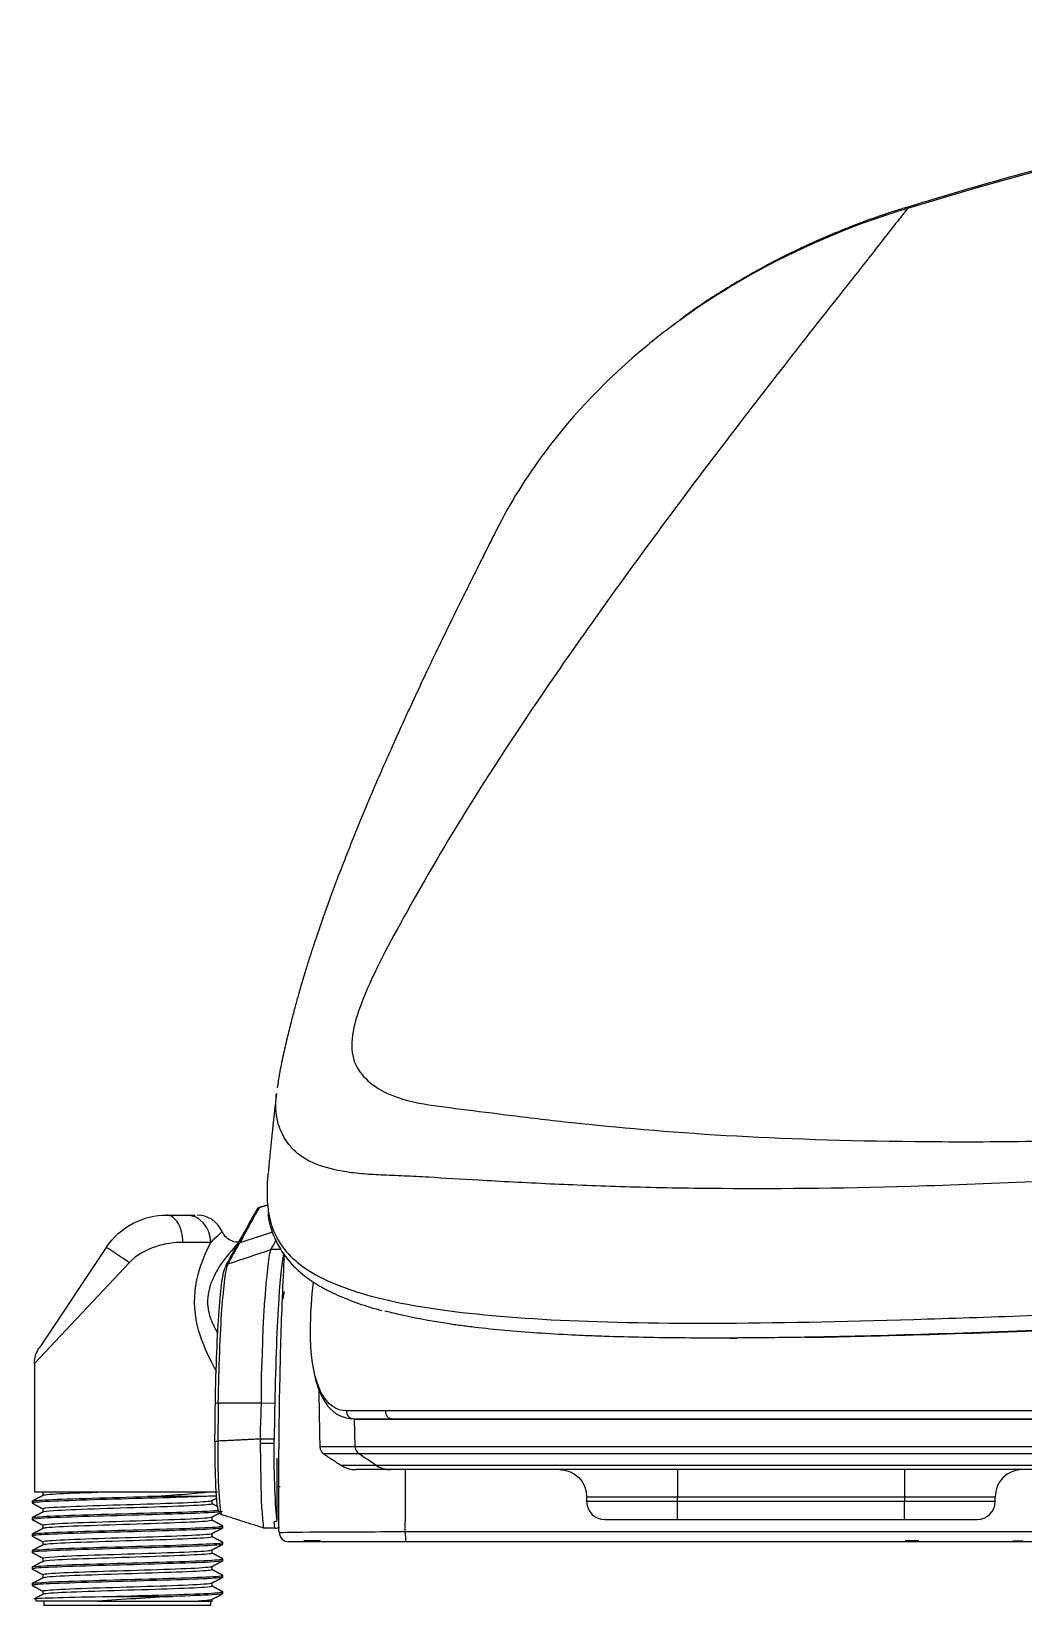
# Model space of a CAD drawing. Header units: millimetres. Extents: x 28 to 2363, y 8 to 1657.
# Drawn here: x 992.5 to 1101.8, y 534.2 to 707.5 of the extents above; entities that cross this region are included whole.
import ezdxf

# ---------------------------------------------------------------- set-up
doc = ezdxf.new("R2010")
doc.units = ezdxf.units.MM
doc.layers.add('1LINE', color=7, linetype='CONTINUOUS')

msp = doc.modelspace()

# ---------------------------------------------------------------- linework, layer by layer
at = {"layer": '1LINE'}
for p, q in [((1007.4, 577.15), (1009.57, 577.15)), ((1012.25, 574.15), (1009.18, 574.15)), ((1015.32, 574.15), (1015.3, 574.15)), ((1000.74, 573.59), (993.34, 562.49)), ((1019.96, 573.36), (1018.88, 573.35)), ((992.83, 560.82), (1003.3, 571.93)), ((1052.05, 563.94), (1052.05, 563.94)), ((1070, 563.61), (1070, 563.61)), ((1070.24, 563.61), (1070.24, 563.61)), ((992.83, 560.82), (992.83, 546.65)), ((1017.8, 556.45), (1019.31, 556.46)), ((1028.15, 551.67), (1028.09, 554.67)), ((1017.72, 552.04), (1019.24, 552.04)), ((1063.67, 549.12), (1063.67, 546.12)), ((1088.67, 549.12), (1088.67, 546.12)), ((1013, 546.65), (992.83, 546.65)), ((993.77, 546.63), (993.77, 546.27)), ((1011.34, 546.15), (1005.28, 546.15)), ((1019.58, 547.25), (1019.91, 547.25)), ((1053.67, 546.12), (1053.67, 545.62)), ((1053.67, 546.12), (1063.67, 546.12)), ((1063.67, 545.62), (1063.67, 546.12)), ((1063.67, 546.12), (1088.67, 546.12)), ((1088.67, 546.12), (1098.67, 546.12)), ((1088.67, 546.12), (1088.67, 545.62)), ((1098.67, 545.62), (1098.67, 546.12)), ((992.58, 545.64), (992.58, 545.44)), ((993.77, 544.82), (993.77, 544.45)), ((1012.4, 545.35), (1012.4, 545.72)), ((1063.67, 545.62), (1053.67, 545.62)), ((1063.67, 543.62), (1063.67, 545.62)), ((1088.67, 545.62), (1063.67, 545.62)), ((1088.67, 543.62), (1088.67, 545.62)), ((1098.67, 545.62), (1088.67, 545.62)), ((992.58, 543.83), (992.58, 543.62)), ((993.77, 543.01), (993.77, 542.64)), ((1012.4, 543.54), (1012.4, 543.9)), ((1013.58, 542.72), (1013.58, 542.92)), ((1055.67, 543.62), (1063.67, 543.62)), ((1063.67, 543.62), (1088.67, 543.62)), ((1088.67, 543.62), (1096.67, 543.62)), ((992.58, 542.01), (992.58, 541.81)), ((993.77, 541.19), (993.77, 540.83)), ((1012.4, 541.72), (1012.4, 542.09)), ((1013.58, 540.9), (1013.58, 541.11)), ((1024.36, 541.28), (1022.51, 541.28)), ((1090.25, 541.28), (1088.76, 541.28)), ((1088.94, 541.28), (1089.87, 541.28)), ((1089.17, 541.28), (1089.53, 541.28)), ((992.58, 540.2), (992.58, 539.99)), ((993.77, 539.38), (993.77, 539.01)), ((1012.4, 539.91), (1012.4, 540.28)), ((1013.58, 539.09), (1013.58, 539.29)), ((992.58, 538.39), (992.58, 538.18)), ((993.77, 537.56), (993.77, 537.2)), ((1012.4, 538.09), (1012.4, 538.46)), ((1013.58, 537.27), (1013.58, 537.48)), ((992.58, 536.57), (992.58, 536.37)), ((993.77, 535.75), (993.77, 535.38)), ((1012.4, 536.28), (1012.4, 536.65)), ((992.91, 534.83), (993.08, 534.65)), ((999.83, 534.65), (993.08, 534.65)), ((993.88, 534.65), (993.88, 534.15)), ((1012.28, 534.15), (993.88, 534.15)), ((1001.14, 535.15), (1008.1, 535.15)), ((1010.46, 534.65), (1012.4, 534.65)), ((1012.28, 534.15), (1012.28, 534.65)), ((1012.4, 534.65), (1012.4, 534.83)), ((1013.58, 535.46), (1013.58, 535.66))]:
    msp.add_line(p, q, dxfattribs=at)
at = {"layer": '1LINE', "extrusion": (0, 0, -1)}
for centre, start, end in [((-995.83, 560.82), 0.586, 33.6901), ((-1050.67, 546.12), 90, 180)]:
    msp.add_arc(centre, 3, start, end, dxfattribs=at)
at = {"layer": '1LINE'}
for centre, radius, start, end in [((1101.67, 546.12), 3, 90, 180), ((1055.67, 545.62), 2, 180, 270), ((1096.67, 545.62), 2, 270, 0)]:
    msp.add_arc(centre, radius, start, end, dxfattribs=at)
for centre, major_axis, ratio, start_param, end_param in [((1007.4, 574.15), (0, -3), 0.595081, 1.570796, 3.141593), ((1009.57, 574.15), (0, 3), 0.894474, 4.712389, 6.283185), ((1010.75, 574.15), (0, -3), 0.999989, 1.977415, 3.141794), ((1003.24, 571.93), (2.5, -1.66), 0.011791, 1.553111, 3.141593), ((1028.01, 555.52), (0, -0.8), 0.9928, 4.615738, 6.283185), ((1032.28, 555.52), (0, -0.8), 0.982624, 4.61393, 6.283185), ((1029.14, 551.69), (0, -1), 0.992789, 4.729842, 5.697303), ((1029.14, 551.69), (0, -1), 0.992773, 4.729842, 5.697303), ((1028.24, 552.12), (0, -3), 0.999997, 5.711901, 6.283845), ((1020.83, 542.18), (0, -1), 0.998577, 4.702241, 6.283185), ((1033.76, 542.18), (0, -1), 0.07448, 4.605637, 6.283185)]:
    msp.add_ellipse(centre, major_axis=major_axis, ratio=ratio, start_param=start_param, end_param=end_param, dxfattribs=at)
for points, knots in [([(1218.67, 707.5), (1216.79, 707.52), (1210.91, 707.52), (1200.79, 707.23), (1188.51, 706.62), (1176.39, 705.63), (1164.53, 704.33), (1152.72, 702.71), (1140.79, 700.75), (1128.89, 698.45), (1117.03, 695.82), (1105.24, 692.85), (1095.89, 690.27), (1090.49, 688.61), (1088.98, 688.13)], [0, 0, 0, 0, 0.042692, 0.134019, 0.230806, 0.322887, 0.411154, 0.502679, 0.594541, 0.686652, 0.778916, 0.871257, 0.963827, 1, 1, 1, 1]), ([(1218.67, 707.41), (1196.7, 707.41), (1174.78, 705.8), (1131.38, 699.29), (1110.03, 694.43), (1089.01, 688.03)], [0, 0, 0, 0, 0.5, 0.5, 1, 1, 1, 1]), ([(1089.01, 688.02), (1088.02, 686.76), (1085.79, 683.9), (1081.05, 677.89), (1072.46, 666.98), (1061.23, 652.2), (1049.73, 636.14), (1040.45, 622.04), (1033.55, 610.18), (1028.51, 600.64), (1027.24, 595.01), (1029.18, 592.09), (1031.54, 590.47), (1035.03, 589.4), (1039.69, 588.87), (1045.28, 588.13), (1054.24, 587.07), (1068.04, 585.82), (1085.71, 585.22), (1099.86, 585.23), (1108.58, 585.38), (1117.62, 585.52), (1129.72, 585.6), (1145.69, 585.61), (1159.98, 585.57), (1171.88, 585.52), (1182.03, 585.47), (1193.39, 585.42), (1205.96, 585.38), (1214.43, 585.37), (1218.67, 585.37)], [0, 0, 0, 0, 0.012507, 0.028169, 0.059983, 0.123214, 0.185248, 0.247141, 0.309619, 0.372607, 0.435239, 0.466362, 0.497482, 0.528744, 0.560227, 0.591849, 0.622902, 0.686811, 0.748464, 0.7798, 0.795457, 0.811186, 0.842678, 0.873857, 0.905195, 0.921072, 0.936872, 0.957903, 0.978899, 1, 1, 1, 1]), ([(1089.01, 688.02), (1083.73, 686.44), (1078.61, 684.35), (1070.36, 680.01), (1067.05, 677.97), (1063.92, 675.7)], [0, 0, 0, 0, 0.585039, 0.585039, 1, 1, 1, 1]), ([(1088.97, 688.16), (1088.53, 688.03), (1086.52, 687.41), (1082.89, 686.12), (1078.19, 684.14), (1073.57, 681.86), (1069.17, 679.32), (1065.98, 677.28), (1064.31, 676.02), (1063.98, 675.76)], [0, 0, 0, 0, 0.048703, 0.224712, 0.41034, 0.593876, 0.775114, 0.954006, 1, 1, 1, 1]), ([(1063.92, 675.7), (1062.64, 674.77), (1061.4, 673.8), (1056.02, 669.35), (1052.26, 665.47), (1047.01, 658.45), (1045.21, 655.56), (1043.7, 652.55)], [0, 0, 0, 0, 0.149413, 0.149413, 0.663366, 0.663366, 1, 1, 1, 1]), ([(1043.7, 652.54), (1043.62, 652.39), (1043.22, 651.59), (1042.55, 650.26), (1041.75, 648.66), (1041.08, 647.32), (1040.5, 646.15), (1039.95, 645.05), (1039.42, 643.98), (1038.9, 642.92), (1038.21, 641.5), (1037.3, 639.64), (1036.15, 637.23), (1034.93, 634.65), (1033.68, 631.94), (1032.41, 629.14), (1031.1, 626.2), (1029.79, 623.15), (1028.53, 620.14), (1027.37, 617.23), (1026.33, 614.57), (1025.44, 612.19), (1024.71, 610.14), (1024.1, 608.4), (1023.6, 606.91), (1023.16, 605.57), (1022.79, 604.4), (1022.46, 603.33), (1022.17, 602.33), (1021.86, 601.25), (1021.49, 599.9), (1021.08, 598.33), (1020.64, 596.55), (1020.2, 594.64), (1019.83, 592.8), (1019.66, 591.67), (1019.59, 591.16)], [0, 0, 0, 0, 0.005482, 0.029574, 0.049309, 0.064704, 0.078228, 0.091566, 0.104718, 0.117684, 0.130464, 0.157067, 0.186974, 0.220933, 0.254572, 0.291289, 0.331029, 0.37375, 0.419185, 0.462711, 0.507073, 0.547216, 0.583211, 0.6151, 0.642893, 0.667477, 0.69276, 0.713389, 0.734727, 0.757836, 0.786445, 0.820884, 0.86038, 0.905537, 0.956417, 1, 1, 1, 1]), ([(1218.67, 583.58), (1214.86, 583.51), (1207.5, 583.36), (1196.91, 583.17), (1185.19, 582.97), (1171.59, 582.74), (1155.8, 582.45), (1137.9, 582.08), (1123.14, 581.66), (1111.54, 581.23), (1101.21, 580.73), (1085.52, 580.11), (1070.28, 579.98), (1057.78, 580.24), (1049.23, 580.58), (1042.07, 580.97), (1036.96, 581.28), (1033.49, 581.47), (1031.03, 581.56), (1028.73, 581.69), (1024.72, 582.22), (1022.07, 583.39), (1020.59, 585.28), (1019.86, 586.53), (1019.43, 588.03), (1019.41, 589.3), (1019.45, 589.9)], [0, 0, 0, 0, 0.029364, 0.056748, 0.082147, 0.120994, 0.164677, 0.211389, 0.274185, 0.301774, 0.329165, 0.383973, 0.480334, 0.528494, 0.576325, 0.629044, 0.671738, 0.695358, 0.719611, 0.742217, 0.768122, 0.864434, 0.888503, 0.912604, 0.960978, 1, 1, 1, 1]), ([(1019.45, 589.9), (1019.45, 590.05), (1019.47, 590.26), (1019.49, 590.48), (1019.5, 590.54)], [0, 0, 0, 0, 0.703111, 1, 1, 1, 1]), ([(1017.6, 577.99), (1017.58, 577.95), (1017.56, 577.91), (1017.46, 577.73), (1017.37, 577.58), (1016.97, 576.85), (1016.64, 576.26), (1016.03, 575.15), (1015.74, 574.63), (1015.45, 574.11)], [0, 0, 0, 0, 0.028487, 0.028487, 0.142435, 0.142435, 0.598226, 0.598226, 1, 1, 1, 1]), ([(1017.6, 577.99), (1017.57, 577.98), (1017.55, 577.97), (1017.48, 577.93), (1017.43, 577.9), (1017.36, 577.83), (1017.34, 577.79), (1017.32, 577.76)], [0, 0, 0, 0, 0.199255, 0.199255, 0.647272, 0.647272, 1, 1, 1, 1]), ([(1018.56, 577.31), (1018.58, 577.07), (1018.7, 576.24), (1019.14, 574.91), (1019.93, 573.31), (1020.99, 571.89), (1022.35, 570.6), (1023.96, 569.48), (1025.9, 568.45), (1028.2, 567.53), (1029.94, 566.94), (1031, 566.69), (1031.1, 566.66)], [0, 0, 0, 0, 0.048667, 0.170904, 0.287382, 0.410729, 0.518869, 0.632799, 0.750599, 0.869874, 0.988669, 1, 1, 1, 1]), ([(1018.59, 577.68), (1018.59, 577.65), (1018.59, 577.61), (1018.86, 575.86), (1019.52, 574.3), (1022.03, 571.56), (1023.87, 570.38), (1031.46, 567.4), (1039.28, 566.19), (1055.02, 565.36), (1060.95, 565.24), (1074.35, 565.27), (1081.71, 565.42), (1093.73, 565.79), (1097.9, 565.93), (1106.6, 566.26), (1111.11, 566.44), (1125.41, 567.01), (1135.86, 567.42), (1158.22, 568.13), (1170.05, 568.43), (1194.01, 568.85), (1206.22, 568.96), (1218.67, 568.96)], [0, 0, 0, 0, 0.001772, 0.001772, 0.101595, 0.101595, 0.201417, 0.201417, 0.401063, 0.401063, 0.500886, 0.500886, 0.600709, 0.600709, 0.65062, 0.65062, 0.700532, 0.700532, 0.800354, 0.800354, 0.900177, 0.900177, 1, 1, 1, 1]), ([(1000.74, 573.59), (1001.49, 574.72), (1002.53, 575.64), (1004.87, 576.86), (1006.17, 577.15), (1007.4, 577.15)], [0, 0, 0, 0, 0.5, 0.5, 1, 1, 1, 1]), ([(1009.18, 574.15), (1008.26, 574.15), (1007.22, 574.02), (1005.14, 573.33), (1004.1, 572.77), (1003.3, 571.93)], [0, 0, 0, 0, 0.5, 0.5, 1, 1, 1, 1]), ([(1012.89, 559.94), (1012.73, 560.23), (1012.54, 560.58), (1011.78, 562.09), (1011.15, 563.49), (1010.4, 566.64), (1010.38, 568.41), (1011.07, 571.61), (1011.7, 573.04), (1012.25, 574.15)], [0, 0, 0, 0, 0.109726, 0.109726, 0.406484, 0.406484, 0.703242, 0.703242, 1, 1, 1, 1]), ([(1015.33, 574.15), (1015.33, 574.15), (1015.33, 574.15), (1015.3, 574.12), (1015.1, 573.89), (1014.15, 572.8), (1013.12, 571.6), (1012.1, 569.25), (1011.87, 568.34), (1011.95, 566.53), (1012.24, 565.66), (1012.74, 564.64), (1012.88, 564.39), (1013.02, 564.15)], [0, 0, 0, 0, 0.014921, 0.014921, 0.199056, 0.199056, 0.567327, 0.567327, 0.751463, 0.751463, 0.935599, 0.935599, 1, 1, 1, 1]), ([(1015.3, 574.18), (1015.19, 574.17), (1014.85, 574.17), (1014.27, 574.41), (1013.77, 574.85), (1013.58, 575.21), (1013.52, 575.34)], [0, 0, 0, 0, 0.14281, 0.459713, 0.807847, 1, 1, 1, 1]), ([(1018.88, 573.35), (1018.75, 573.1), (1018.65, 572.49), (1018.44, 570.67), (1018.32, 569.43), (1018.14, 567.19), (1018.08, 566.38), (1018, 564.65), (1017.97, 563.72), (1017.92, 561.76), (1017.87, 560.75), (1017.79, 558.66), (1017.81, 557.57), (1017.8, 556.45)], [0, 0, 0, 0, 0.25, 0.25, 0.5, 0.5, 0.625, 0.625, 0.75, 0.75, 0.875, 0.875, 1, 1, 1, 1]), ([(1020.3, 573), (1020.11, 572.19), (1019.91, 570.44), (1019.55, 564.95), (1019.4, 560.91), (1019.31, 556.46)], [0, 0, 0, 0, 0.457321, 0.457321, 1, 1, 1, 1]), ([(1020.35, 572.82), (1020.26, 571.23), (1020.04, 566.46), (1019.8, 558.08), (1019.71, 549.51), (1019.71, 544.14), (1019.72, 542.36)], [0, 0, 0, 0, 0.156845, 0.471573, 0.825539, 1, 1, 1, 1]), ([(1012.77, 556.45), (1012.84, 560.42), (1012.98, 563.97), (1013.37, 569.25), (1013.61, 570.93), (1013.86, 571.38)], [0, 0, 0, 0, 0.5, 0.5, 1, 1, 1, 1]), ([(1013.09, 556.45), (1013.16, 560.39), (1013.3, 564.03), (1013.69, 569.47), (1013.92, 571.23), (1014.17, 571.79)], [0, 0, 0, 0, 0.5, 0.5, 1, 1, 1, 1]), ([(1014.21, 571.86), (1014.15, 571.84), (1014.09, 571.81), (1014, 571.74), (1013.97, 571.69), (1013.91, 571.6), (1013.89, 571.55), (1013.87, 571.46), (1013.86, 571.42), (1013.86, 571.38)], [0, 0, 0, 0, 0.293377, 0.293377, 0.560343, 0.560343, 0.827309, 0.827309, 1, 1, 1, 1]), ([(1027.22, 555.6), (1024.93, 555.6), (1023.39, 558.25), (1023.21, 565.38), (1023.31, 567.4), (1023.57, 569.68)], [0, 0, 0, 0, 0.754041, 0.754041, 1, 1, 1, 1]), ([(1218.67, 567.3), (1211.06, 567.3), (1203.49, 567.26), (1188.43, 567.1), (1180.96, 566.97), (1159.22, 566.5), (1145.47, 566.07), (1119.88, 565.12), (1108.49, 564.62), (1092.89, 564.07), (1087.94, 563.92), (1080.92, 563.75), (1078.64, 563.71), (1075.33, 563.66), (1074.24, 563.65), (1072.63, 563.63), (1072.1, 563.63), (1071.31, 563.62), (1071.05, 563.62), (1070.52, 563.62), (1070.23, 563.62), (1070, 563.61)], [0, 0, 0, 0, 0.125, 0.125, 0.25, 0.25, 0.5, 0.5, 0.75, 0.75, 0.875, 0.875, 0.9375, 0.9375, 0.96875, 0.96875, 0.984375, 0.984375, 0.992187, 0.992187, 1, 1, 1, 1]), ([(1077.74, 563.69), (1079.59, 563.72), (1081.48, 563.76), (1088.06, 563.91), (1092.96, 564.05), (1108.43, 564.59), (1119.83, 565.09), (1138.99, 565.8), (1145.73, 566.03), (1159.55, 566.44), (1166.61, 566.63), (1181.03, 566.93), (1188.39, 567.06), (1203.42, 567.22), (1211.05, 567.27), (1218.67, 567.27)], [0, 0, 0, 0, 0.056222, 0.056222, 0.191048, 0.191048, 0.460698, 0.460698, 0.595524, 0.595524, 0.730349, 0.730349, 0.865175, 0.865175, 1, 1, 1, 1]), ([(1038.33, 565.2), (1036.35, 565.49), (1034.55, 565.84), (1032.4, 566.34), (1031.91, 566.46), (1031.44, 566.59)], [0, 0, 0, 0, 0.764796, 0.764796, 1, 1, 1, 1]), ([(1052.05, 563.94), (1049.43, 564.07), (1046.97, 564.24), (1043.55, 564.55), (1042.45, 564.66), (1040.86, 564.85), (1040.34, 564.92), (1039.57, 565.02), (1039.32, 565.05), (1038.82, 565.12), (1038.61, 565.16), (1038.33, 565.2)], [0, 0, 0, 0, 0.5, 0.5, 0.75, 0.75, 0.875, 0.875, 0.9375, 0.9375, 1, 1, 1, 1]), ([(1070, 563.61), (1066.66, 563.6), (1063.5, 563.62), (1059.01, 563.7), (1057.56, 563.73), (1055.44, 563.8), (1054.75, 563.83), (1053.72, 563.87), (1053.39, 563.88), (1052.71, 563.91), (1052.34, 563.93), (1052.05, 563.94)], [0, 0, 0, 0, 0.5, 0.5, 0.75, 0.75, 0.875, 0.875, 0.9375, 0.9375, 1, 1, 1, 1]), ([(1023.73, 559.32), (1023.74, 559.3), (1023.8, 559), (1023.97, 558.46), (1024.21, 557.78), (1024.47, 557.22), (1024.77, 556.67), (1025.07, 556.23), (1025.38, 555.88), (1025.63, 555.64), (1025.87, 555.44), (1026.11, 555.27), (1026.4, 555.1), (1026.76, 554.94), (1027.25, 554.79), (1027.64, 554.74), (1027.86, 554.74)], [0, 0, 0, 0, 0.009075, 0.104735, 0.205219, 0.284579, 0.35809, 0.461913, 0.520921, 0.574251, 0.623232, 0.670675, 0.718061, 0.785364, 0.879261, 1, 1, 1, 1]), ([(1017.8, 556.45), (1017.8, 556.33), (1017.8, 556.18), (1017.79, 555.86), (1017.79, 555.75), (1017.79, 555.59), (1017.79, 555.54), (1017.78, 555.42), (1017.78, 555.33), (1017.78, 555.16), (1017.77, 555.09), (1017.76, 554.88), (1017.76, 554.76), (1017.75, 554.59), (1017.75, 554.55), (1017.74, 554.43), (1017.74, 554.33), (1017.73, 554.21), (1017.73, 554.17), (1017.73, 554.08), (1017.73, 554.02), (1017.72, 553.96), (1017.72, 553.95), (1017.72, 553.86), (1017.72, 553.8), (1017.71, 553.62), (1017.71, 553.56), (1017.71, 553.42), (1017.71, 553.33), (1017.71, 553.17), (1017.71, 553.1), (1017.71, 552.78), (1017.72, 552.54), (1017.73, 552.49)], [0, 0, 0, 0, 0.125, 0.125, 0.1875, 0.1875, 0.25, 0.25, 0.3125, 0.3125, 0.375, 0.375, 0.4375, 0.4375, 0.5, 0.5, 0.5625, 0.5625, 0.59375, 0.59375, 0.625, 0.625, 0.65625, 0.65625, 0.6875, 0.6875, 0.75, 0.75, 0.8125, 0.8125, 0.875, 0.875, 1, 1, 1, 1]), ([(1019.31, 556.46), (1019.3, 556.09), (1019.29, 555.72), (1019.28, 554.98), (1019.28, 554.61), (1019.26, 553.65), (1019.25, 553.07), (1019.25, 552.49)], [0, 0, 0, 0, 0.282283, 0.282283, 0.564532, 0.564532, 1, 1, 1, 1]), ([(1218.67, 555.61), (1212.66, 555.61), (1206.62, 555.61), (1194.61, 555.61), (1188.61, 555.61), (1176.64, 555.61), (1170.61, 555.61), (1158.89, 555.61), (1153.21, 555.61), (1142.2, 555.61), (1136.88, 555.61), (1126.64, 555.61), (1121.7, 555.61), (1107.64, 555.61), (1099.2, 555.61), (1083.99, 555.6), (1077.14, 555.6), (1064.5, 555.6), (1058.75, 555.6), (1043.51, 555.6), (1036.11, 555.6), (1031.5, 555.6)], [0, 0, 0, 0, 0.0625, 0.0625, 0.125, 0.125, 0.1875, 0.1875, 0.25, 0.25, 0.3125, 0.3125, 0.375, 0.375, 0.5, 0.5, 0.625, 0.625, 0.75, 0.75, 1, 1, 1, 1]), ([(1028.09, 554.67), (1028.09, 554.67), (1028.09, 554.67), (1028.5, 554.67), (1028.93, 554.67), (1029.84, 554.67), (1030.34, 554.67), (1031.42, 554.67), (1032.01, 554.67), (1033.29, 554.67), (1033.98, 554.67), (1035.47, 554.67), (1036.27, 554.67), (1037.96, 554.67), (1038.85, 554.67), (1041.69, 554.67), (1043.79, 554.67), (1048.38, 554.67), (1050.88, 554.67), (1056.3, 554.67), (1059.21, 554.67), (1063.12, 554.67), (1063.91, 554.67), (1065.52, 554.67), (1066.34, 554.67), (1068.82, 554.67), (1070.52, 554.67), (1074.01, 554.67), (1075.8, 554.67), (1079.46, 554.67), (1081.34, 554.67), (1087.09, 554.67), (1091.12, 554.67), (1097.52, 554.67), (1099.71, 554.67), (1103.11, 554.67), (1104.25, 554.67), (1106.59, 554.67), (1107.77, 554.67), (1113.74, 554.67), (1118.75, 554.67), (1126.66, 554.67), (1129.36, 554.67), (1133.53, 554.67), (1134.93, 554.67), (1137.79, 554.67), (1139.23, 554.67), (1142.16, 554.67), (1143.65, 554.67), (1145.9, 554.67), (1146.66, 554.67), (1148.18, 554.67), (1148.94, 554.67), (1152.76, 554.67), (1155.86, 554.67), (1162.12, 554.67), (1165.28, 554.67), (1171.67, 554.67), (1174.9, 554.67), (1181.43, 554.67), (1184.73, 554.67), (1189.74, 554.67), (1191.41, 554.67), (1193.94, 554.67), (1194.78, 554.67), (1196.48, 554.67), (1197.33, 554.67), (1201.58, 554.67), (1204.98, 554.67), (1211.82, 554.67), (1215.24, 554.67), (1218.67, 554.67)], [0, 0, 0, 0, 0.000002, 0.000002, 0.031252, 0.031252, 0.062502, 0.062502, 0.093752, 0.093752, 0.125002, 0.125002, 0.156252, 0.156252, 0.187502, 0.187502, 0.250002, 0.250002, 0.312502, 0.312502, 0.375001, 0.375001, 0.390626, 0.390626, 0.406251, 0.406251, 0.437501, 0.437501, 0.468751, 0.468751, 0.500001, 0.500001, 0.562501, 0.562501, 0.593751, 0.593751, 0.609376, 0.609376, 0.625001, 0.625001, 0.687501, 0.687501, 0.718751, 0.718751, 0.734376, 0.734376, 0.750001, 0.750001, 0.765626, 0.765626, 0.773438, 0.773438, 0.781251, 0.781251, 0.8125, 0.8125, 0.84375, 0.84375, 0.875, 0.875, 0.90625, 0.90625, 0.921875, 0.921875, 0.929688, 0.929688, 0.9375, 0.9375, 0.96875, 0.96875, 1, 1, 1, 1]), ([(1032.28, 554.72), (1032.78, 554.72), (1034.18, 554.72), (1036.63, 554.72), (1039.71, 554.72), (1045.96, 554.72), (1052.68, 554.72), (1058.85, 554.72), (1058.85, 554.72), (1058.85, 554.72), (1058.85, 554.72), (1058.86, 554.72), (1058.86, 554.72), (1058.87, 554.72), (1058.88, 554.72), (1058.91, 554.72), (1058.98, 554.72), (1059.11, 554.72), (1059.36, 554.72), (1059.87, 554.72), (1060.9, 554.72), (1063.01, 554.72), (1067.36, 554.72), (1076.64, 554.72), (1085.55, 554.72), (1091.98, 554.72), (1091.98, 554.72), (1091.98, 554.72), (1091.99, 554.72), (1091.99, 554.72), (1092, 554.72), (1092.01, 554.72), (1092.03, 554.72), (1092.09, 554.72), (1092.19, 554.72), (1092.39, 554.72), (1092.81, 554.72), (1093.64, 554.72), (1095.32, 554.72), (1098.76, 554.72), (1105.9, 554.72), (1116.9, 554.72), (1131.42, 554.72), (1147.29, 554.72), (1164.2, 554.72), (1176.02, 554.72), (1182.03, 554.72), (1182.03, 554.72), (1182.03, 554.72), (1182.04, 554.72), (1182.04, 554.72), (1182.05, 554.72), (1182.07, 554.72), (1182.11, 554.72), (1182.2, 554.72), (1182.36, 554.72), (1182.69, 554.72), (1183.34, 554.72), (1184.65, 554.72), (1187.28, 554.72), (1192.56, 554.72), (1201.63, 554.72), (1210.87, 554.72), (1217.05, 554.72), (1218.67, 554.72)], [0, 0, 0, 0, 0.026171, 0.073712, 0.106177, 0.142912, 0.285771, 0.285773, 0.285775, 0.285778, 0.285785, 0.285798, 0.285824, 0.285876, 0.285981, 0.286191, 0.28661, 0.287449, 0.289126, 0.292481, 0.299187, 0.312592, 0.339365, 0.392746, 0.499347, 0.499349, 0.499351, 0.499355, 0.499362, 0.499378, 0.499408, 0.499469, 0.499591, 0.499834, 0.500322, 0.501296, 0.503246, 0.507149, 0.514964, 0.530626, 0.562044, 0.625004, 0.687933, 0.750092, 0.812423, 0.875102, 0.875104, 0.875106, 0.87511, 0.875117, 0.875133, 0.875163, 0.875224, 0.875347, 0.875592, 0.876084, 0.87707, 0.879005, 0.882905, 0.8907, 0.906274, 0.937405, 0.983542, 1, 1, 1, 1]), ([(1012.72, 552.2), (1012.71, 551.88), (1012.71, 551.09), (1012.72, 549.81), (1012.74, 548.59), (1012.77, 547.92), (1012.78, 547.68)], [0, 0, 0, 0, 0.204247, 0.50019, 0.811801, 1, 1, 1, 1]), ([(1012.72, 552.2), (1012.73, 552.21), (1012.75, 552.24), (1012.94, 552.25), (1013.04, 552.26)], [0, 0, 0, 0, 0.500107, 1, 1, 1, 1]), ([(1013.04, 552.26), (1013.02, 550.25), (1013.06, 548.15), (1013.22, 545.11), (1013.34, 544.17), (1013.46, 544.19)], [0, 0, 0, 0, 0.5, 0.5, 1, 1, 1, 1]), ([(1017.72, 552.04), (1017.71, 550.87), (1017.74, 549.69), (1017.78, 547.46), (1017.79, 546.42), (1017.87, 544.68), (1017.94, 543.97), (1018.01, 543.23), (1018.02, 543.04), (1018.07, 542.78), (1018.05, 542.72), (1018.14, 542.69)], [0, 0, 0, 0, 0.25, 0.25, 0.5, 0.5, 0.75, 0.75, 0.875, 0.875, 1, 1, 1, 1]), ([(1017.73, 552.49), (1017.73, 552.45), (1017.73, 552.42), (1017.72, 552.34), (1017.72, 552.3), (1017.72, 552.19), (1017.72, 552.12), (1017.72, 552.04)], [0, 0, 0, 0, 0.251043, 0.251043, 0.502086, 0.502086, 1, 1, 1, 1]), ([(1019.25, 552.49), (1018.94, 552.49), (1018.64, 552.49), (1018.14, 552.49), (1017.93, 552.49), (1017.73, 552.49)], [0, 0, 0, 0, 0.595941, 0.595941, 1, 1, 1, 1]), ([(1019.56, 543.47), (1019.47, 544.2), (1019.39, 545.45), (1019.27, 548.51), (1019.23, 550.28), (1019.24, 552.04)], [0, 0, 0, 0, 0.5, 0.5, 1, 1, 1, 1]), ([(1019.24, 552.04), (1019.24, 552.08), (1019.24, 552.12), (1019.24, 552.19), (1019.24, 552.23), (1019.24, 552.34), (1019.25, 552.42), (1019.25, 552.49)], [0, 0, 0, 0, 0.250299, 0.250299, 0.500598, 0.500598, 1, 1, 1, 1]), ([(1024.28, 551.66), (1024.29, 551.53), (1024.33, 551.29), (1024.52, 551.01), (1024.69, 550.87), (1024.75, 550.84), (1024.76, 550.83)], [0, 0, 0, 0, 0.324098, 0.63733, 0.923092, 1, 1, 1, 1]), ([(1028.15, 551.67), (1029.77, 551.67), (1031.8, 551.67), (1037.83, 551.67), (1041.68, 551.67), (1055.68, 551.67), (1068.28, 551.67), (1091.4, 551.67), (1099.89, 551.67), (1118.9, 551.67), (1129.52, 551.67), (1152.89, 551.67), (1165.51, 551.67), (1185.08, 551.67), (1191.75, 551.67), (1205.15, 551.67), (1211.89, 551.67), (1218.67, 551.67)], [0, 0, 0, 0, 0.125, 0.125, 0.25, 0.25, 0.5, 0.5, 0.625, 0.625, 0.75, 0.75, 0.875, 0.875, 0.9375, 0.9375, 1, 1, 1, 1]), ([(1019.56, 543.47), (1019.56, 543.48), (1019.56, 543.5), (1019.57, 543.84), (1019.57, 544.18), (1019.57, 545.84), (1019.58, 547.17), (1019.58, 549.13), (1019.58, 549.75), (1019.59, 550.38)], [0, 0, 0, 0, 0.006475, 0.006475, 0.150937, 0.150937, 0.728785, 0.728785, 1, 1, 1, 1]), ([(1218.67, 550.86), (1211.9, 550.86), (1205.18, 550.86), (1191.8, 550.86), (1185.15, 550.86), (1165.61, 550.86), (1153.03, 550.86), (1129.71, 550.86), (1119.12, 550.86), (1100.16, 550.86), (1091.69, 550.86), (1068.62, 550.86), (1056.06, 550.86), (1042.09, 550.86), (1038.25, 550.86), (1032.23, 550.86), (1030.22, 550.86), (1028.59, 550.86)], [0, 0, 0, 0, 0.0625, 0.0625, 0.125, 0.125, 0.25, 0.25, 0.375, 0.375, 0.5, 0.5, 0.75, 0.75, 0.875, 0.875, 1, 1, 1, 1]), ([(1030.44, 549.62), (1032.05, 549.62), (1034.04, 549.62), (1040, 549.62), (1043.8, 549.62), (1057.62, 549.62), (1070.06, 549.62), (1092.9, 549.62), (1101.25, 549.62), (1120.07, 549.62), (1130.52, 549.62), (1153.56, 549.62), (1166.05, 549.62), (1191.94, 549.62), (1205.24, 549.62), (1218.67, 549.62)], [0, 0, 0, 0, 0.125, 0.125, 0.25, 0.25, 0.5, 0.5, 0.625, 0.625, 0.75, 0.75, 0.875, 0.875, 1, 1, 1, 1]), ([(1218.67, 549.12), (1205.35, 549.12), (1192.14, 549.12), (1166.45, 549.12), (1154.06, 549.12), (1131.22, 549.12), (1120.86, 549.12), (1102.24, 549.12), (1093.97, 549.12), (1071.34, 549.12), (1059.02, 549.12), (1045.32, 549.12), (1041.56, 549.12), (1035.66, 549.12), (1033.68, 549.12), (1032.09, 549.12)], [0, 0, 0, 0, 0.125, 0.125, 0.25, 0.25, 0.375, 0.375, 0.5, 0.5, 0.75, 0.75, 0.875, 0.875, 1, 1, 1, 1]), ([(1011.34, 546.15), (1010.05, 546.09), (1008.27, 546.05), (1004.31, 545.93), (1002.12, 545.87), (998.14, 545.76), (996.31, 545.69), (993.66, 545.58), (992.83, 545.53), (992.6, 545.45), (992.58, 545.44), (992.58, 545.44)], [0, 0, 0, 0, 0.240392, 0.240392, 0.480784, 0.480784, 0.721176, 0.721176, 0.961567, 0.961567, 1, 1, 1, 1]), ([(992.59, 545.65), (992.67, 545.71), (993.29, 545.75), (995.52, 545.87), (997.2, 545.92), (1001.08, 546.04), (1003.22, 546.1), (1005.28, 546.15)], [0, 0, 0, 0, 0.316334, 0.316334, 0.658167, 0.658167, 1, 1, 1, 1]), ([(1001.28, 546.65), (999.28, 546.59), (997.47, 546.53), (994.77, 546.4), (993.95, 546.34), (993.79, 546.28), (993.78, 546.28), (993.78, 546.27)], [0, 0, 0, 0, 0.488429, 0.488429, 0.976858, 0.976858, 1, 1, 1, 1]), ([(1012.78, 547.68), (1012.78, 547.5), (1012.8, 546.9), (1012.86, 546.06), (1012.94, 545.23), (1013.02, 544.76), (1013.09, 544.52), (1013.23, 544.31), (1013.38, 544.2), (1013.49, 544.18), (1013.52, 544.18)], [0, 0, 0, 0, 0.089942, 0.309881, 0.531748, 0.758967, 0.885561, 0.939667, 0.985966, 1, 1, 1, 1]), ([(1013.51, 544.5), (1013.42, 544.48), (1013.25, 544.46), (1012.31, 544.38), (1011.01, 544.32), (1007.68, 544.21), (1005.63, 544.15), (1001.46, 544.03), (999.37, 543.98), (995.8, 543.86), (994.37, 543.81), (992.82, 543.71), (992.51, 543.65), (992.6, 543.61)], [0, 0, 0, 0, 0.070995, 0.070995, 0.264111, 0.264111, 0.457227, 0.457227, 0.650343, 0.650343, 0.843459, 0.843459, 1, 1, 1, 1]), ([(992.6, 543.84), (992.65, 543.87), (992.83, 543.89), (993.81, 543.97), (995.07, 544.04), (998.39, 544.14), (1000.44, 544.21), (1004.58, 544.33), (1006.71, 544.37), (1010.28, 544.49), (1011.72, 544.55), (1012.85, 544.62), (1013.05, 544.64), (1013.2, 544.65)], [0, 0, 0, 0, 0.09771, 0.09771, 0.308861, 0.308861, 0.520012, 0.520012, 0.731162, 0.731162, 0.942313, 0.942313, 1, 1, 1, 1]), ([(993.77, 544.82), (993.77, 544.87), (994.17, 544.92), (995.91, 545.03), (997.48, 545.1), (1001.16, 545.22), (1003.28, 545.28), (1007.2, 545.41), (1009.01, 545.46), (1011.49, 545.59), (1012.24, 545.65), (1012.38, 545.71)], [0, 0, 0, 0, 0.165751, 0.165751, 0.377029, 0.377029, 0.588307, 0.588307, 0.799585, 0.799585, 1, 1, 1, 1]), ([(1012.4, 545.35), (1012.4, 545.35), (1012.4, 545.35), (1012.34, 545.28), (1011.6, 545.21), (1009.08, 545.1), (1007.28, 545.02), (1003.38, 544.91), (1001.26, 544.84), (997.55, 544.71), (995.97, 544.65), (994.27, 544.54), (993.86, 544.5), (993.78, 544.46)], [0, 0, 0, 0, 0.009199, 0.009199, 0.219453, 0.219453, 0.429706, 0.429706, 0.63996, 0.63996, 0.850213, 0.850213, 1, 1, 1, 1]), ([(1013.57, 542.7), (1013.49, 542.65), (1012.86, 542.6), (1010.55, 542.48), (1008.85, 542.43), (1004.97, 542.32), (1002.79, 542.25), (998.75, 542.15), (996.84, 542.08), (994, 541.97), (993.04, 541.92), (992.62, 541.84), (992.58, 541.82), (992.59, 541.81)], [0, 0, 0, 0, 0.180775, 0.180775, 0.372581, 0.372581, 0.564386, 0.564386, 0.756192, 0.756192, 0.947997, 0.947997, 1, 1, 1, 1]), ([(992.61, 542.03), (992.74, 542.09), (993.51, 542.14), (996.04, 542.26), (997.81, 542.31), (1001.78, 542.43), (1003.94, 542.49), (1007.95, 542.6), (1009.78, 542.66), (1012.45, 542.77), (1013.31, 542.83), (1013.57, 542.9), (1013.58, 542.91), (1013.58, 542.92)], [0, 0, 0, 0, 0.192282, 0.192282, 0.385723, 0.385723, 0.579164, 0.579164, 0.772605, 0.772605, 0.966047, 0.966047, 1, 1, 1, 1]), ([(993.78, 543.01), (993.77, 543.04), (993.9, 543.06), (994.75, 543.16), (995.99, 543.21), (999.24, 543.35), (1001.29, 543.4), (1005.3, 543.53), (1007.31, 543.6), (1010.46, 543.71), (1011.62, 543.79), (1012.26, 543.86), (1012.35, 543.88), (1012.38, 543.9)], [0, 0, 0, 0, 0.097707, 0.097707, 0.307848, 0.307848, 0.517989, 0.517989, 0.728129, 0.728129, 0.93827, 0.93827, 1, 1, 1, 1]), ([(1012.4, 543.54), (1012.4, 543.51), (1012.32, 543.49), (1011.66, 543.4), (1010.52, 543.35), (1007.4, 543.21), (1005.4, 543.16), (1001.39, 543.03), (999.34, 542.96), (996.06, 542.85), (994.8, 542.77), (993.98, 542.69), (993.84, 542.67), (993.79, 542.65)], [0, 0, 0, 0, 0.079544, 0.079544, 0.290323, 0.290323, 0.501102, 0.501102, 0.711881, 0.711881, 0.92266, 0.92266, 1, 1, 1, 1]), ([(1019.35, 542.67), (1019.09, 542.67), (1018.84, 542.68), (1018.44, 542.69), (1018.29, 542.69), (1018.14, 542.69)], [0, 0, 0, 0, 0.62598, 0.62598, 1, 1, 1, 1]), ([(1019.24, 543.28), (1019.24, 543.29), (1019.24, 543.31), (1019.26, 543.35), (1019.29, 543.37), (1019.34, 543.41), (1019.38, 543.42), (1019.46, 543.45), (1019.51, 543.46), (1019.56, 543.47)], [0, 0, 0, 0, 0.219946, 0.219946, 0.488143, 0.488143, 0.743652, 0.743652, 1, 1, 1, 1]), ([(1019.35, 542.67), (1019.35, 542.67), (1019.35, 542.67), (1019.35, 542.67), (1019.35, 542.67), (1019.35, 542.67), (1019.35, 542.67), (1019.35, 542.67), (1019.35, 542.67), (1019.36, 542.67)], [0, 0, 0, 0, 0.249979, 0.249979, 0.499959, 0.499959, 0.749979, 0.749979, 1, 1, 1, 1]), ([(1013.58, 540.9), (1013.57, 540.88), (1013.45, 540.85), (1012.63, 540.77), (1011.45, 540.71), (1008.28, 540.6), (1006.27, 540.54), (1002.13, 540.42), (1000.01, 540.37), (996.3, 540.25), (994.78, 540.19), (992.94, 540.09), (992.52, 540.03), (992.59, 539.98)], [0, 0, 0, 0, 0.083586, 0.083586, 0.27113, 0.27113, 0.458674, 0.458674, 0.646218, 0.646218, 0.833762, 0.833762, 1, 1, 1, 1]), ([(992.59, 540.2), (992.6, 540.24), (992.86, 540.27), (994.18, 540.36), (995.56, 540.43), (999.03, 540.53), (1001.14, 540.6), (1005.28, 540.71), (1007.37, 540.76), (1010.79, 540.89), (1012.12, 540.94), (1013.4, 541.04), (1013.64, 541.08), (1013.57, 541.12)], [0, 0, 0, 0, 0.121284, 0.121284, 0.308466, 0.308466, 0.495648, 0.495648, 0.68283, 0.68283, 0.870012, 0.870012, 1, 1, 1, 1]), ([(993.77, 541.19), (993.77, 541.2), (993.78, 541.21), (993.97, 541.28), (994.81, 541.34), (997.51, 541.46), (999.36, 541.54), (1003.32, 541.65), (1005.42, 541.72), (1009.04, 541.84), (1010.53, 541.91), (1012, 542.01), (1012.33, 542.05), (1012.39, 542.09)], [0, 0, 0, 0, 0.027083, 0.027083, 0.237022, 0.237022, 0.446961, 0.446961, 0.6569, 0.6569, 0.866839, 0.866839, 1, 1, 1, 1]), ([(1012.4, 541.72), (1012.41, 541.68), (1012.09, 541.63), (1010.59, 541.53), (1009.12, 541.47), (1005.52, 541.34), (1003.43, 541.28), (999.46, 541.15), (997.6, 541.1), (994.87, 540.97), (994, 540.9), (993.8, 540.84), (993.79, 540.84), (993.78, 540.83)], [0, 0, 0, 0, 0.147509, 0.147509, 0.357393, 0.357393, 0.567277, 0.567277, 0.777162, 0.777162, 0.987046, 0.987046, 1, 1, 1, 1]), ([(1019.81, 542.35), (1019.81, 542.34), (1019.81, 542.33), (1019.81, 542.24), (1019.82, 542.19), (1019.83, 542.19)], [0, 0, 0, 0, 0.089145, 0.089145, 1, 1, 1, 1]), ([(1019.81, 542.3), (1019.81, 542.27), (1019.81, 542.19), (1019.82, 542.06), (1019.87, 541.84), (1019.97, 541.66), (1020.05, 541.56), (1020.07, 541.52)], [0, 0, 0, 0, 0.179455, 0.417206, 0.627096, 0.883698, 1, 1, 1, 1]), ([(1019.83, 542.19), (1020.02, 542.22), (1021.56, 542.24), (1026.61, 542.28), (1030.05, 542.29), (1033.69, 542.29)], [0, 0, 0, 0, 0.5, 0.5, 1, 1, 1, 1]), ([(1033.76, 541.18), (1030.37, 541.18), (1027.15, 541.18), (1022.44, 541.18), (1021.01, 541.18), (1020.83, 541.18)], [0, 0, 0, 0, 0.5, 0.5, 1, 1, 1, 1]), ([(1100.61, 541.28), (1100.63, 541.28), (1100.65, 541.28), (1101.34, 541.28), (1101.69, 541.28), (1101.71, 541.28)], [0, 0, 0, 0, 0.029539, 0.029539, 1, 1, 1, 1]), ([(992.59, 538.4), (992.61, 538.41), (992.63, 538.41), (992.93, 538.47), (993.84, 538.53), (996.59, 538.65), (998.43, 538.7), (1002.49, 538.82), (1004.65, 538.88), (1008.57, 538.99), (1010.32, 539.05), (1012.78, 539.16), (1013.5, 539.22), (1013.58, 539.29), (1013.58, 539.29), (1013.58, 539.29)], [0, 0, 0, 0, 0.027898, 0.027898, 0.219909, 0.219909, 0.411921, 0.411921, 0.603933, 0.603933, 0.795944, 0.795944, 0.987956, 0.987956, 1, 1, 1, 1]), ([(993.77, 539.38), (993.77, 539.43), (994.19, 539.48), (996.02, 539.59), (997.58, 539.66), (1001.33, 539.78), (1003.42, 539.84), (1007.34, 539.97), (1009.12, 540.03), (1011.56, 540.15), (1012.27, 540.21), (1012.38, 540.27)], [0, 0, 0, 0, 0.169773, 0.169773, 0.380348, 0.380348, 0.590923, 0.590923, 0.801498, 0.801498, 1, 1, 1, 1]), ([(1012.4, 539.91), (1012.4, 539.91), (1012.4, 539.91), (1012.38, 539.84), (1011.68, 539.78), (1009.21, 539.66), (1007.45, 539.59), (1003.54, 539.47), (1001.44, 539.4), (997.68, 539.27), (996.1, 539.22), (994.29, 539.1), (993.85, 539.06), (993.78, 539.02)], [0, 0, 0, 0, 0.003764, 0.003764, 0.213567, 0.213567, 0.423369, 0.423369, 0.633172, 0.633172, 0.842974, 0.842974, 1, 1, 1, 1]), ([(1013.56, 539.07), (1013.46, 539.02), (1012.95, 538.98), (1011.02, 538.87), (1009.41, 538.82), (1005.63, 538.71), (1003.47, 538.64), (999.37, 538.54), (997.4, 538.47), (994.38, 538.36), (993.29, 538.31), (992.66, 538.22), (992.58, 538.2), (992.59, 538.18)], [0, 0, 0, 0, 0.154599, 0.154599, 0.347529, 0.347529, 0.540459, 0.540459, 0.73339, 0.73339, 0.92632, 0.92632, 1, 1, 1, 1]), ([(992.6, 536.59), (992.69, 536.62), (993.05, 536.66), (994.59, 536.76), (996.09, 536.82), (999.7, 536.92), (1001.84, 536.99), (1005.97, 537.1), (1008, 537.16), (1011.27, 537.28), (1012.48, 537.32), (1013.43, 537.42), (1013.59, 537.45), (1013.58, 537.48)], [0, 0, 0, 0, 0.128969, 0.128969, 0.321618, 0.321618, 0.514266, 0.514266, 0.706914, 0.706914, 0.899562, 0.899562, 1, 1, 1, 1]), ([(993.77, 537.56), (993.76, 537.59), (993.91, 537.62), (994.83, 537.72), (996.09, 537.78), (999.38, 537.91), (1001.43, 537.96), (1005.44, 538.09), (1007.44, 538.16), (1010.55, 538.27), (1011.68, 538.35), (1012.27, 538.42), (1012.34, 538.44), (1012.38, 538.45)], [0, 0, 0, 0, 0.103338, 0.103338, 0.31382, 0.31382, 0.524302, 0.524302, 0.734784, 0.734784, 0.945266, 0.945266, 1, 1, 1, 1]), ([(1012.39, 538.09), (1012.4, 538.07), (1012.33, 538.05), (1011.73, 537.96), (1010.62, 537.91), (1007.55, 537.78), (1005.57, 537.72), (1001.55, 537.6), (999.5, 537.52), (996.17, 537.41), (994.89, 537.34), (993.99, 537.25), (993.84, 537.23), (993.79, 537.2)], [0, 0, 0, 0, 0.073363, 0.073363, 0.284026, 0.284026, 0.494688, 0.494688, 0.705351, 0.705351, 0.916013, 0.916013, 1, 1, 1, 1]), ([(1013.57, 537.26), (1013.55, 537.24), (1013.47, 537.23), (1012.92, 537.16), (1011.85, 537.1), (1008.86, 536.98), (1006.9, 536.93), (1002.8, 536.81), (1000.66, 536.76), (996.83, 536.64), (995.22, 536.58), (993.13, 536.48), (992.59, 536.42), (992.58, 536.36)], [0, 0, 0, 0, 0.053174, 0.053174, 0.245578, 0.245578, 0.437982, 0.437982, 0.630386, 0.630386, 0.822791, 0.822791, 1, 1, 1, 1]), ([(993.77, 535.75), (993.77, 535.76), (993.78, 535.77), (994.01, 535.84), (994.89, 535.9), (997.62, 536.03), (999.5, 536.1), (1003.46, 536.21), (1005.57, 536.28), (1009.14, 536.4), (1010.63, 536.47), (1012.02, 536.57), (1012.32, 536.61), (1012.39, 536.64)], [0, 0, 0, 0, 0.031926, 0.031926, 0.24184, 0.24184, 0.451754, 0.451754, 0.661669, 0.661669, 0.871583, 0.871583, 1, 1, 1, 1]), ([(1012.4, 536.28), (1012.4, 536.24), (1012.12, 536.19), (1010.71, 536.09), (1009.24, 536.03), (1005.7, 535.9), (1003.59, 535.85), (999.63, 535.71), (997.73, 535.66), (994.96, 535.53), (994.05, 535.46), (993.81, 535.4), (993.8, 535.4), (993.79, 535.39)], [0, 0, 0, 0, 0.142257, 0.142257, 0.35302, 0.35302, 0.563784, 0.563784, 0.774548, 0.774548, 0.985312, 0.985312, 1, 1, 1, 1]), ([(992.85, 534.9), (992.86, 534.91), (992.86, 534.91), (993.03, 534.95), (993.93, 534.99), (996.9, 535.08), (998.92, 535.11), (1001.14, 535.15)], [0, 0, 0, 0, 0.020086, 0.020086, 0.510043, 0.510043, 1, 1, 1, 1]), ([(999.83, 534.65), (1001.78, 534.65), (1003.86, 534.65), (1007.64, 534.65), (1009.33, 534.65), (1010.46, 534.65)], [0, 0, 0, 0, 0.5, 0.5, 1, 1, 1, 1]), ([(1001.14, 535.15), (1003.21, 535.22), (1005.35, 535.27), (1009.17, 535.38), (1010.83, 535.44), (1013.06, 535.55), (1013.64, 535.62), (1013.58, 535.67), (1013.58, 535.68), (1013.57, 535.68)], [0, 0, 0, 0, 0.330916, 0.330916, 0.661831, 0.661831, 0.992747, 0.992747, 1, 1, 1, 1]), ([(1013.58, 535.46), (1013.58, 535.41), (1013.18, 535.37), (1011.45, 535.27), (1009.95, 535.21), (1008.1, 535.15)], [0, 0, 0, 0, 0.444261, 0.444261, 1, 1, 1, 1])]:
    msp.add_open_spline(points, degree=3, knots=knots, dxfattribs=at)
for points, degree in [([(1089.01, 688.02), (1088.98, 688.11), (1088.97, 688.15), (1088.97, 688.15)], 3), ([(1019.5, 590.52), (1019, 586.28), (1018.59, 581.85)], 2), ([(1018.57, 581.78), (1018.43, 580.31), (1018.4, 578.94), (1018.59, 577.68)], 3), ([(1017.32, 577.76), (1013.92, 571.63)], 1), ([(1017.6, 577.99), (1018.57, 578.3)], 1), ([(1017.72, 577.92), (1017.68, 578.04), (1017.64, 578.07), (1017.6, 577.99)], 3), ([(1009.57, 577.15), (1009.91, 577.15), (1010.31, 577.15), (1010.54, 577.15)], 3), ([(1013.5, 575.35), (1013.5, 575.35), (1012.94, 574.8), (1012.25, 574.15)], 3), ([(1014.41, 572.22), (1014.76, 572.85), (1015.11, 573.48), (1015.45, 574.11)], 3), ([(1019.07, 575.27), (1017.87, 574.89), (1016.66, 574.5), (1015.45, 574.11)], 3), ([(1018.88, 573.35), (1019.07, 573.69), (1019.26, 574.03), (1019.45, 574.38)], 3), ([(1014.17, 571.79), (1015.74, 572.31), (1017.31, 572.83), (1018.88, 573.35)], 3), ([(1014.21, 571.86), (1014.27, 571.98), (1014.34, 572.1), (1014.41, 572.22)], 3), ([(1014.17, 571.79), (1014.18, 571.81), (1014.2, 571.84), (1014.21, 571.86)], 3), ([(1020.22, 567.91), (1020.28, 568.31), (1020.34, 568.59), (1020.4, 568.73)], 3), ([(1069.48, 563.61), (1069.85, 563.61)], 1), ([(1069.85, 563.61), (1069.98, 563.61), (1070.11, 563.61), (1070.24, 563.61)], 3), ([(1024.16, 557.95), (1024.21, 554.81), (1024.27, 551.67)], 2), ([(1012.72, 552.2), (1012.73, 553.64), (1012.74, 555.06), (1012.77, 556.45)], 3), ([(1012.77, 556.45), (1012.76, 556.47), (1012.89, 556.48), (1013.09, 556.45)], 3), ([(1013.09, 556.45), (1013.06, 555.08), (1013.05, 553.68), (1013.04, 552.26)], 3), ([(1017.8, 556.45), (1016.23, 556.46), (1014.66, 556.46), (1013.09, 556.45)], 3), ([(1031.5, 555.6), (1029.71, 555.6), (1028.38, 555.6), (1027.22, 555.6)], 3), ([(1028.01, 554.72), (1029.16, 554.72), (1030.48, 554.72), (1032.28, 554.72)], 3), ([(1017.73, 552.49), (1013.04, 552.26)], 1), ([(1024.28, 551.67), (1024.28, 551.67), (1025.84, 551.67), (1028.15, 551.67)], 3), ([(1028.15, 551.67), (1028.15, 551.67), (1028.15, 551.67), (1028.15, 551.67)], 3), ([(1019.59, 550.01), (1019.59, 550.13), (1019.59, 550.26), (1019.59, 550.38)], 3), ([(1024.7, 550.86), (1026.59, 549.61)], 1), ([(1028.59, 550.86), (1026.29, 550.86), (1024.73, 550.86), (1024.72, 550.86)], 3), ([(1026.58, 549.62), (1026.59, 549.62), (1028.15, 549.62), (1030.44, 549.62)], 3), ([(1030.44, 549.62), (1029.82, 550.03), (1029.21, 550.44), (1028.59, 550.86)], 3), ([(1028.59, 550.86), (1028.59, 550.86), (1028.59, 550.86), (1028.59, 550.86)], 3), ([(1030.44, 549.62), (1030.92, 549.3), (1031.5, 549.12), (1032.09, 549.12)], 3), ([(1032.09, 549.12), (1029.81, 549.12), (1028.24, 549.12), (1028.24, 549.12)], 3), ([(1033.69, 542.29), (1033.7, 544.57), (1033.71, 546.84), (1033.72, 549.12)], 3), ([(993.79, 546.28), (993.18, 545.96), (992.57, 545.64)], 2), ([(1005.28, 546.15), (1008.06, 546.3), (1010.44, 546.49), (1011.74, 546.65)], 3), ([(1012.94, 546.22), (1012.58, 546.2), (1012.04, 546.18), (1011.34, 546.15)], 3), ([(1019.56, 547.25), (1019.66, 547.25), (1019.77, 547.25), (1019.89, 547.25)], 3), ([(992.57, 545.44), (993.17, 545.12), (993.77, 544.81)], 2), ([(993.8, 544.47), (993.19, 544.15), (992.57, 543.83)], 2), ([(1012.36, 545.7), (1012.62, 545.83), (1012.87, 545.97)], 2), ([(1013.04, 545.03), (1012.72, 545.19), (1012.4, 545.36)], 2), ([(992.58, 543.62), (993.17, 543.31), (993.77, 543)], 2), ([(993.81, 542.66), (993.2, 542.34), (992.58, 542.02)], 2), ([(1012.37, 543.89), (1012.8, 544.11), (1013.23, 544.34)], 2), ([(1012.38, 542.08), (1012.99, 542.4), (1013.6, 542.71)], 2), ([(1013.6, 542.92), (1013, 543.23), (1012.4, 543.55)], 2), ([(1013.42, 544.2), (1018.18, 542.68)], 1), ([(1019.35, 542.67), (1019.31, 542.71), (1019.27, 542.89), (1019.24, 543.28)], 3), ([(1019.36, 542.67), (1019.51, 542.7), (1019.68, 542.72), (1019.85, 542.75)], 3), ([(992.58, 541.8), (993.18, 541.49), (993.77, 541.18)], 2), ([(1013.6, 541.11), (1013, 541.42), (1012.4, 541.73)], 2), ([(1033.69, 542.29), (1056.9, 542.29), (1080.13, 542.29), (1103.37, 542.29)], 3), ([(1212.65, 541.18), (1152.96, 541.18), (1093.29, 541.18), (1033.76, 541.18)], 3), ([(1088.74, 541.28), (1089.17, 541.28), (1089.6, 541.28), (1090.03, 541.28)], 3), ([(993.8, 540.84), (993.18, 540.52), (992.57, 540.2)], 2), ([(992.57, 539.99), (993.17, 539.68), (993.77, 539.37)], 2), ([(1012.37, 540.26), (1012.98, 540.58), (1013.59, 540.9)], 2), ([(1013.58, 539.3), (1012.99, 539.61), (1012.4, 539.92)], 2), ([(993.79, 539.02), (993.18, 538.7), (992.57, 538.39)], 2), ([(992.57, 538.18), (993.17, 537.87), (993.77, 537.55)], 2), ([(1012.36, 538.44), (1012.97, 538.76), (1013.58, 539.08)], 2), ([(1013.59, 537.48), (1013, 537.79), (1012.4, 538.1)], 2), ([(993.8, 537.21), (993.19, 536.9), (992.58, 536.58)], 2), ([(992.58, 536.36), (993.18, 536.05), (993.77, 535.74)], 2), ([(1012.38, 536.63), (1012.99, 536.95), (1013.6, 537.27)], 2), ([(1013.6, 535.66), (1013, 535.98), (1012.4, 536.29)], 2), ([(993.8, 535.4), (993.36, 535.17), (992.91, 534.93)], 2), ([(1008.1, 535.15), (1005.52, 535), (1002.48, 534.82), (999.83, 534.65)], 3), ([(1010.46, 534.65), (1011.63, 534.72), (1012.29, 534.77), (1012.39, 534.83)], 3), ([(1012.38, 534.82), (1012.99, 535.14), (1013.6, 535.46)], 2)]:
    msp.add_open_spline(points, degree=degree, dxfattribs=at)

doc.saveas('drawing.dxf')
